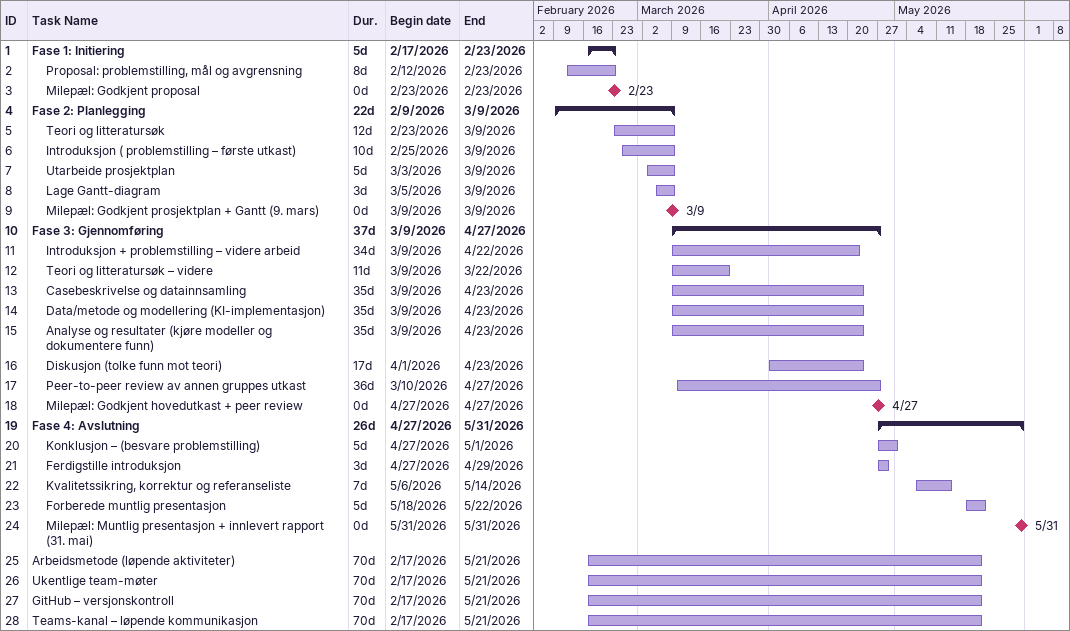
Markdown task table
| ID | Level | Task | Duration | Start | Finish |
|---|---|---|---|---|---|
| 1 | 1 | **Fase 1: Initiering** | 5d | 2026-02-17 | 2026-02-23 |
| 2 | 2 | Proposal: problemstilling, mål og avgrensning | 8d | 2026-02-12 | 2026-02-23 |
| 3 | 2 | Milepæl: Godkjent proposal | 0d | 2026-02-23 | 2026-02-23 |
| 4 | 1 | **Fase 2: Planlegging** | 22d | 2026-02-09 | 2026-03-09 |
| 5 | 2 | Teori og litteratursøk | 12d | 2026-02-23 | 2026-03-09 |
| 6 | 2 | Introduksjon ( problemstilling – første utkast) | 10d | 2026-02-25 | 2026-03-09 |
| 7 | 2 | Utarbeide prosjektplan | 5d | 2026-03-03 | 2026-03-09 |
| 8 | 2 | Lage Gantt-diagram | 3d | 2026-03-05 | 2026-03-09 |
| 9 | 2 | Milepæl: Godkjent prosjektplan + Gantt (9. mars) | 0d | 2026-03-09 | 2026-03-09 |
| 10 | 1 | **Fase 3: Gjennomføring** | 37d | 2026-03-09 | 2026-04-27 |
| 11 | 2 | Introduksjon + problemstilling – videre arbeid | 34d | 2026-03-09 | 2026-04-22 |
| 12 | 2 | Teori og litteratursøk – videre | 11d | 2026-03-09 | 2026-03-22 |
| 13 | 2 | Casebeskrivelse og datainnsamling | 35d | 2026-03-09 | 2026-04-23 |
| 14 | 2 | Data/metode og modellering (KI-implementasjon) | 35d | 2026-03-09 | 2026-04-23 |
| 15 | 2 | Analyse og resultater (kjøre modeller og dokumentere funn) | 35d | 2026-03-09 | 2026-04-23 |
| 16 | 2 | Diskusjon (tolke funn mot teori) | 17d | 2026-04-01 | 2026-04-23 |
| 17 | 2 | Peer-to-peer review av annen gruppes utkast | 36d | 2026-03-10 | 2026-04-27 |
| 18 | 2 | Milepæl: Godkjent hovedutkast + peer review | 0d | 2026-04-27 | 2026-04-27 |
| 19 | 1 | **Fase 4: Avslutning** | 26d | 2026-04-27 | 2026-05-31 |
| 20 | 2 | Konklusjon – (besvare problemstilling) | 5d | 2026-04-27 | 2026-05-01 |
| 21 | 2 | Ferdigstille introduksjon | 3d | 2026-04-27 | 2026-04-29 |
| 22 | 2 | Kvalitetssikring, korrektur og referanseliste | 7d | 2026-05-06 | 2026-05-14 |
| 23 | 2 | Forberede muntlig presentasjon | 5d | 2026-05-18 | 2026-05-22 |
| 24 | 2 | Milepæl: Muntlig presentasjon + innlevert rapport (31. mai) | 0d | 2026-05-31 | 2026-05-31 |
| 25 | 1 | Arbeidsmetode (løpende aktiviteter) | 70d | 2026-02-17 | 2026-05-21 |
| 26 | 1 | Ukentlige team-møter | 70d | 2026-02-17 | 2026-05-21 |
| 27 | 1 | GitHub – versjonskontroll | 70d | 2026-02-17 | 2026-05-21 |
| 28 | 1 | Teams-kanal – løpende kommunikasjon | 70d | 2026-02-17 | 2026-05-21 |
